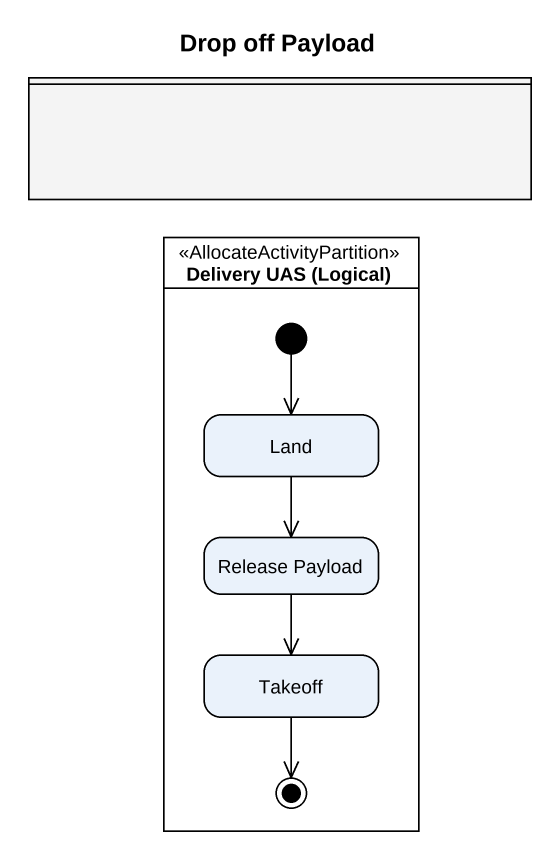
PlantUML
@startuml
title Drop off Payload
hide empty description
state " " as lane1 <<partition>> #F4F4F4
state "Delivery UAS (Logical)" as Delivery_UAS_Logical <<AllocateActivityPartition>> {
  state Land
  state "Release Payload" as Release_Payload
  state Takeoff
  [*] --> Land
  Takeoff --> [*]
}
Land --> Release_Payload
Release_Payload --> Takeoff
@enduml
